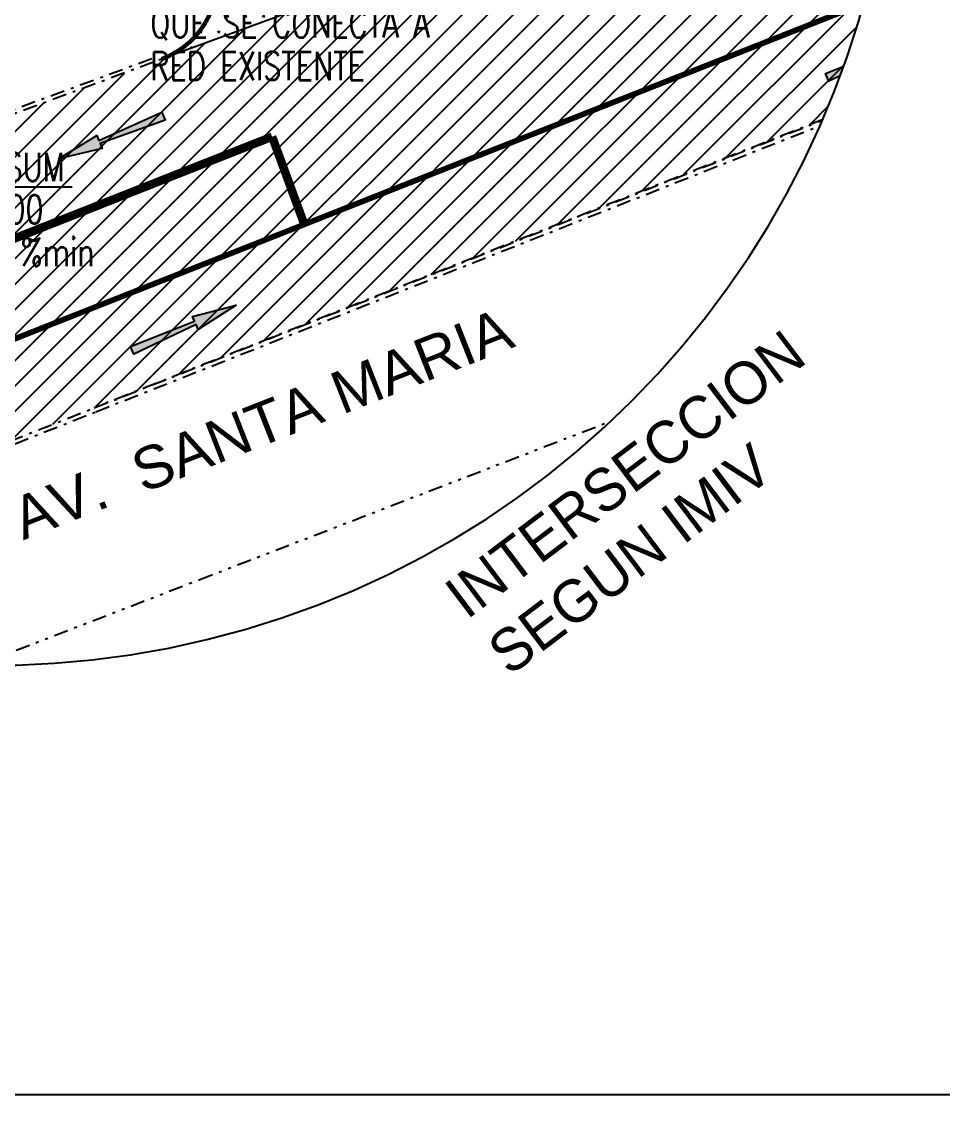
# Model space of a CAD drawing. Extents: x 352140 to 354978, y 6304672 to 6307963.
# Drawn here: x 352332.36 to 352364.9, y 6305299 to 6305337.89 of the extents above; entities that cross this region are included whole.
import ezdxf
from ezdxf import colors
from ezdxf.entities.mleader import LeaderData, LeaderLine
from ezdxf.math import Vec2, Vec3

# ---------------------------------------------------------------- set-up
doc = ezdxf.new("R2010")
doc.units = 0
for name, pattern in [('1-1', [2, 1, -1]), ('CONTINUOS', [0]), ('DASHED', [19.049999999999997, 12.7, -6.35]), ('DIVIDE', [1.25, 0.5, -0.25, 0, -0.25, 0, -0.25]), ('HIDDEN', [9.524999999999999, 6.35, -3.175]), ('JPG_DASHDOT', [1, 0.5, -0.25, 0, -0.25])]:
    doc.linetypes.add(name, pattern=pattern)
doc.layers.get('0').update_dxf_attribs({"linetype": 'CONTINUOUS'})
for name, color, linetype in [('00_Demarcacion Existente', 252, 'CONTINUOUS'), ('03_Pav ext_HCV', 34, 'CONTINUOUS'), ('03_Pav proy_Solera Tipo A', 1, 'CONTINUOUS'), ('05_All ext_Txt', 4, 'CONTINUOUS'), ('1-CALLE_NOMBRE', 6, 'CONTINUOUS'), ('1-coordenadas', 8, 'CONTINUOUS'), ('1-LINEA DE CIERRO', 7, 'DIVIDE'), ('2-ACHURADO PAVIMENTO HORMIGON 3', 8, 'CONTINUOUS'), ('GYS_FLECH', 252, 'CONTINUOUS'), ('LE_proyección abajo', 4, 'HIDDEN'), ('TOP-URB-SOLERAS', 2, 'JPG_DASHDOT'), ('TOP-URB-SOLERAS -PAV', 2, 'JPG_DASHDOT')]:
    doc.layers.add(name, color=color, linetype=linetype)
doc.styles.add('A', font='arial.ttf', dxfattribs={"height": 2})
doc.styles.add('ROMANS', font='romans.shx', dxfattribs={"width": 0.75})

# ---------------------------------------------------------------- blocks, each defined once
blk = doc.blocks.new('COORDENADAS')
at = {"layer": '1-coordenadas'}
blk.add_line((20, -900.625), (1420, -900.625), dxfattribs=at)
blk = doc.blocks.new('_Dot')
at = {"color": 0, "linetype": 'ByBlock', "lineweight": -2}
blk.add_line((-0.5, 0), (-1, 0), dxfattribs=at)
at = {"color": 0, "linetype": 'ByBlock', "const_width": 0.5}
blk.add_lwpolyline([(-0.25, 0, 1), (0.25, 0, 1)], format="xyb", close=True, dxfattribs=at)
blk = doc.blocks.new('_DotBlank')
at = {"color": 0, "linetype": 'ByBlock', "lineweight": -2}
blk.add_line((-0.5, 0), (-1, 0), dxfattribs=at)
blk.add_circle((0, 0), 0.5, dxfattribs=at)
blk = doc.blocks.new('FDIR')
at = {"layer": 'GYS_FLECH'}
blk.add_hatch(color=0, dxfattribs=at).paths.add_polyline_path([(0, 0), (0.2504480901846478, -1.572814006359607), (0.06010754164430665, -1.572814006359607), (0.1502688541107844, -4.007169442954417), (-0.1502688541107915, -4.007169442954417), (-0.06010754164432797, -1.572814006359607), (-0.2504480901846549, -1.572814006359607)])
at = {"layer": 'GYS_FLECH', "color": 0}
blk.add_lwpolyline([(0, 0), (0.2504480901846478, -1.572814006359607), (0.06010754164430665, -1.572814006359607), (0.1502688541107844, -4.007169442954417), (-0.1502688541107915, -4.007169442954417), (-0.06010754164432797, -1.572814006359607), (-0.2504480901846549, -1.572814006359607)], close=True, dxfattribs=at)
blk = doc.blocks.new('*U1428')
at = {"color": 0, "linetype": 'Continuous'}
blk.add_blockref('FDIR', (0, 4.007169442954417), dxfattribs=at)
blk = doc.blocks.new('A$C66036E5C')
at = {"layer": 'LE_proyección abajo', "color": 210, "linetype": 'DASHED', "ltscale": 20}
blk.add_arc((88.3102075407296, 32.20463041127005), 31.90839099002005, 130.2319101728353, 77.10732911269962, dxfattribs=at)
at = {"layer": 'LE_proyección abajo', "color": 210, "linetype": 'DASHED', "ltscale": 20, "insert": (104.1255706807786, 3.078432959716448), "char_height": 1.5, "attachment_point": 1, "rotation": 37.09037516515355}
blk.add_mtext_dynamic_manual_height_columns('INTERSECCION SEGUN IMIV', width=19.66941670617233, gutter_width=3.125, heights=[0], dxfattribs=at)

msp = doc.modelspace()

# ---------------------------------------------------------------- hatches: boundary and pattern name
at = {"layer": '00_Demarcacion Existente'}
h = msp.add_hatch(color=256, dxfattribs=at)
edge = h.paths.add_edge_path()
edge.add_arc((352331.3532511324, 6305347.075357907), 31.9083858004465, 339.6672767445947, 340.307688951937)
edge.add_line((352361.3954996763, 6305336.323223848), (352360.7519825645, 6305336.070761376))
edge.add_line((352360.7519825645, 6305336.070761376), (352360.8720236962, 6305335.795238163))
edge.add_line((352360.8720236962, 6305335.795238163), (352361.273445733, 6305335.988111204))
at = {"layer": '03_Pav ext_HCV'}
h = msp.add_hatch(dxfattribs=at)
h.set_pattern_fill('SWAMP', color=210, scale=0.025, angle=-5.87842838446813e-10, style=0)
h.set_pattern_definition([(359.9999999994121, (0, 0), (0.3175000000056422, 0.5499261309017425), [0.079375, -0.555625]), (90, (0.0396875, -4.071855352894005e-13), (-0.3174999999943578, 0.5499261309082575), [0.0396875, -1.06016476181]), (90, (0.049609375, -5.089819191117507e-13), (-0.3174999999943578, 0.5499261309082575), [0.03175, -1.06810226181]), (90, (0.029765625, -3.053891514670504e-13), (-0.3174999999943578, 0.5499261309082575), [0.03175, -1.06810226181]), (59.99999999941215, (0.05953125000000001, -6.107783029341008e-13), (-0.3174999995629745, 0.5499261311573168), [0.0254, -0.6096]), (119.9999999994121, (0.01984375, -2.035927676447003e-13), (-0.6349999995686166, 2.555744082988348e-10), [0.0254, -0.6095999999999999])])
h.paths.add_polyline_path([(352347.2674220326, 6305349.234330928, -0.4062364044891065), (352347.8865902187, 6305350.484136068), (352347.0716448122, 6305350.196699425), (352347.0073896434, 6305350.175226497), (352341.0348473432, 6305348.179309697), (352339.0471383451, 6305347.502990595), (352336.0657125913, 6305346.488165596, -0.4154051436395561), (352337.3281176082, 6305345.844374677), (352339.1118854022, 6305340.309572302, -0.4025070071818198), (352337.2905710763, 6305336.573182868), (352350.8074898655, 6305341.535838848, -0.4165380683380495), (352349.5414150311, 6305342.178422704)])
at = {"layer": '2-ACHURADO PAVIMENTO HORMIGON 3'}
h = msp.add_hatch(dxfattribs=at)
h.set_pattern_fill('ANSI31', color=256, scale=0.2)
h.set_pattern_definition([(45, (0, 0), (-0.4490128060534577, 0.4490128060534577), [])])
edge = h.paths.add_edge_path()
edge.add_line((352341.0348473429, 6305348.179309698), (352347.0716448119, 6305350.196699426))
edge.add_line((352347.0716448119, 6305350.196699426), (352352.0018807434, 6305351.935626297))
edge.add_line((352352.0018807434, 6305351.935626297), (352360.5126634788, 6305355.191885228))
edge.add_line((352360.5126634788, 6305355.191885228), (352362.0476627334, 6305355.793055064))
edge.add_arc((352331.3532462552, 6305347.075359683), 31.90839099206973, 15.85537745120892, 28.55959861651169)
edge.add_line((352359.3790338213, 6305362.32988842), (352358.5918719186, 6305362.021248654))
edge.add_line((352358.5918719186, 6305362.021248654), (352346.5305885138, 6305357.502212625))
edge.add_line((352346.5305885138, 6305357.502212625), (352337.5139999997, 6305354.407000001))
edge.add_line((352337.5139999997, 6305354.407000001), (352329.5635772923, 6305351.85204692))
edge.add_line((352329.5635772923, 6305351.85204692), (352329.4771615827, 6305351.821504077))
edge.add_line((352329.4771615827, 6305351.821504077), (352329.9523450693, 6305350.430403907))
edge.add_line((352329.9523450693, 6305350.430403907), (352327.1134039041, 6305349.460654931))
edge.add_line((352327.1134039041, 6305349.460654931), (352326.6484762697, 6305350.821731089))
edge.add_line((352326.6484762697, 6305350.821731089), (352312.7508887121, 6305345.9073937))
edge.add_arc((211152.5794278269, 6660793.690470711), 382451.7230987831, 291.65873842918313, 291.65967784238387, ccw=False)
edge.add_line((352306.9229999997, 6305343.593000001), (352300.0479282673, 6305340.901019136))
edge.add_arc((352331.3532462544, 6305347.075359684), 31.90839098846519, 191.157233502384, 191.9125623439328)
edge.add_arc((352331.3532463114, 6305347.0753597), 31.90839104754458, 191.9125623506066, 203.8174404823586)
edge.add_line((352302.1622763111, 6305334.189992431), (352309.3949999997, 6305337.044000001))
edge.add_line((352309.3949999997, 6305337.044000001), (352316.5780000027, 6305339.886000002))
edge.add_arc((352317.5364766959, 6305337.463502437), 2.605220148732561, 97.7143407686001, 111.58654617610819, ccw=False)
edge.add_line((352317.1867670065, 6305340.045144387), (352327.4085527985, 6305343.677931249))
edge.add_line((352327.4085527985, 6305343.677931249), (352335.4409999997, 6305346.276000001))
edge.add_line((352335.4409999997, 6305346.276000001), (352341.0348473429, 6305348.179309698))
edge = h.paths.add_edge_path()
edge.add_arc((352331.3532462571, 6305347.075359683), 31.90839098976456, 336.6743346874491, 358.2614049948605)
edge.add_line((352363.2469482152, 6305346.107273435), (352363.0887325014, 6305346.044823712))
edge.add_line((352363.0887325014, 6305346.044823712), (352337.0099999997, 6305336.469000001))
edge.add_line((352337.0099999997, 6305336.469000001), (352330.9692227557, 6305334.226451832))
edge.add_line((352330.9692227557, 6305334.226451832), (352314.0539451301, 6305328.004732633))
edge.add_line((352314.0539451301, 6305328.004732633), (352311.6669999997, 6305327.111))
edge.add_line((352311.6669999997, 6305327.111), (352307.733176343, 6305325.6222081))
edge.add_arc((352331.3532462571, 6305347.075359684), 31.90839099141789, 222.2475950990737, 246.4800105776808)
edge.add_line((352318.6195969011, 6305317.817889019), (352334.9091964439, 6305324.257568915))
edge.add_line((352334.9091964439, 6305324.257568915), (352360.6537359535, 6305334.441012881))

# ---------------------------------------------------------------- linework, layer by layer
at = {"layer": '00_Demarcacion Existente', "color": 210, "linetype": '1-1', "const_width": 0.2}
msp.add_lwpolyline([(352342.335923526, 6305330.737567441), (352362.1001242717, 6305338.544538627)], dxfattribs=at)
at = {"layer": '00_Demarcacion Existente', "elevation": -0.004344371827281884}
msp.add_lwpolyline([(352361.2734457332, 6305335.988111204), (352360.8720236962, 6305335.795238163), (352360.7519825645, 6305336.070761376), (352361.3954996761, 6305336.323223847)], dxfattribs=at)
at = {"layer": '00_Demarcacion Existente', "color": 210, "flags": 128}
for points, const_width in [([(352329.8348464672, 6305329.347691935), (352341.1981214164, 6305333.836249889)], 0.3), ([(352341.1981214158, 6305333.83624989), (352342.335923526, 6305330.737567441)], 0.3), ([(352331.0955110015, 6305326.296985135), (352333.7019345007, 6305327.327092902), (352342.335923526, 6305330.737567441)], 0.2)]:
    msp.add_lwpolyline(points, dxfattribs=dict(at, const_width=const_width))
at = {"layer": '03_Pav ext_HCV', "color": 210, "flags": 128}
msp.add_lwpolyline([(352350.8378934615, 6305341.546450373), (352337.2905710764, 6305336.573182868)], dxfattribs=at)
at = {"layer": '03_Pav proy_Solera Tipo A', "color": 210, "linetype": 'CONTINUOS', "ltscale": 0.1, "const_width": 0.15}
msp.add_lwpolyline([(352337.2905710764, 6305336.573182868, 0.4025070071719282), (352339.1118854022, 6305340.309572302), (352337.3281176081, 6305345.844374677, 0.4154051435254537), (352336.0657125913, 6305346.488165596)], format="xyb", dxfattribs=at)
at = {"layer": '1-LINEA DE CIERRO'}
msp.add_lwpolyline([(352330.8001259314, 6305315.171763123), (352338.6212612803, 6305318.186855641), (352353.1677331841, 6305323.788591431)], dxfattribs=at)
at = {"layer": 'TOP-URB-SOLERAS'}
msp.add_lwpolyline([(352360.6537359524, 6305334.44101288), (352334.9091964441, 6305324.257568914)], dxfattribs=at)
at = {"layer": 'TOP-URB-SOLERAS -PAV', "flags": 128}
for points in [[(352337.6592447273, 6305336.707395522), (352337.01, 6305336.469)], [(352336.947, 6305336.583), (352329.999, 6305334.024), (352329.8034431658, 6305333.952778949)], [(352337.01, 6305336.469), (352330.9980717311, 6305334.237062963)]]:
    msp.add_lwpolyline(points, dxfattribs=at)
at = {"layer": 'TOP-URB-SOLERAS -PAV'}
for points in [[(352318.6195969008, 6305317.817889019), (352334.9148638985, 6305324.258086178), (352360.6454495779, 6305334.421813139)], [(352318.8147472507, 6305317.733726152), (352334.969997053, 6305324.118585872), (352360.5605179719, 6305334.226986459)]]:
    msp.add_lwpolyline(points, dxfattribs=at)

# ---------------------------------------------------------------- block references
at = {"color": 252, "linetype": 'DASHED'}
msp.add_blockref('COORDENADAS', (352180, 6306200.625), dxfattribs=at)
msp.add_blockref('A$C66036E5C', (352243.0430387156, 6305314.870729272))
at = {"layer": '03_Pav ext_HCV', "color": 210}
for p, rotation in [((352337.3565058931, 6305334.562867478), 112.1498304697749), ((352336.253388625, 6305326.287721786, -0.004344371827281884), 293.5419998161038)]:
    msp.add_blockref('*U1428', p, dxfattribs=dict(at, rotation=rotation))

# ---------------------------------------------------------------- texts
at = {"layer": '1-CALLE_NOMBRE', "style": 'A'}
msp.add_text('AV.  SANTA MARIA', height=1.5, rotation=21.48462715587405, dxfattribs=at).set_placement((352332.3999052019, 6305319.572908961))

# ---------------------------------------------------------------- leaders
at = {"layer": '05_All ext_Txt'}
ml = msp.add_multileader_mtext('Standard', dxfattribs=at)
ml.set_content('{\\C256;SUMIDERO TRASLADADO QUE SE CONECTA A RED EXISTENTE}', color=2, style='ROMANS')
ml.set_leader_properties(color=7)
ml.set_arrow_properties(name='DOTBLANK')
ml.build(insert=Vec2(0, 0))
ml.multileader.update_dxf_attribs({"text_left_attachment_type": 6, "text_right_attachment_type": 6, "dogleg_length": 0.4164050059420628, "arrow_head_size": 5})
ctx = ml.context
ctx.base_point, ctx.char_height, ctx.arrow_head_size, ctx.landing_gap_size, ctx.plane_origin, ctx.plane_x_axis, ctx.plane_y_axis = Vec3(352336.8429139582, 6305338.637626776, 3.214922545143164e-09), 1, 5, 0.05000000250530529, Vec3(352354.505831348, 6305333.929617138, -8.06143135828928e-08), Vec3(1, -1.387778780781446e-15, -3.517525297178413e-09), Vec3(1.403991249853975e-15, 1, 4.609055430399856e-09)
ctx.left_attachment, ctx.right_attachment = 6, 6
notes = []
notes.append((ctx, [(0, (1, 1, 0), (352335.8025848119, 6305338.637626776, 6.874306634704305e-09), (1, -1.387778780781446e-15, -3.517525297178413e-09), 1.040329146316736, [(1, [(352328.0479976334, 6305351.365003102, 9.281241659406141e-08)], 0, [])])]))
ctx.mtext.insert, ctx.mtext.text_direction, ctx.mtext.rotation, ctx.mtext.width, ctx.mtext.line_spacing_factor, ctx.mtext.line_spacing_style, ctx.mtext.flow_direction, ctx.mtext.extrusion = Vec3(352336.8929139607, 6305339.837626777, 8.569912787951594e-09), Vec3(1, -1.387778780781446e-15, -3.517525297178413e-09), 6.283185307179584, 13.11714285714286, 0.8999999999999998, 2, 5, Vec3(3.517525297178408e-09, -4.609055430399862e-09, 1)
ml = msp.add_multileader_mtext('Standard', dxfattribs=at)
ml.set_content('{\\C256;DESCARGA SUM \\PHDPE DN 300\\PL=9.9m i=1%min}', color=2, style='ROMANS')
ml.set_leader_properties(color=7)
ml.set_arrow_properties(name='DOT')
ml.build(insert=Vec2(0, 0))
ml.multileader.update_dxf_attribs({"text_left_attachment_type": 6, "text_right_attachment_type": 6, "dogleg_length": 1.040329146316736, "arrow_head_size": 0.5})
ctx = ml.context
ctx.base_point, ctx.char_height, ctx.arrow_head_size, ctx.landing_gap_size, ctx.plane_origin, ctx.plane_x_axis, ctx.plane_y_axis = Vec3(352326.066318988, 6305332.068750048, -1.077408330350278e-07), 1, 0.5, 0.05000000250530529, Vec3(352327.9273541653, 6305359.491536605, 1.210607195266395e-08), Vec3(1, -1.387778780781446e-15, -3.517525297178413e-09), Vec3(1.403991249853975e-15, 1, 4.609055430399856e-09)
ctx.left_attachment, ctx.right_attachment = 6, 6
notes.append((ctx, [(0, (1, 1, 0), (352325.0259898417, 6305332.068750048, -1.040814489454666e-07), (1, -1.387778780781446e-15, -3.517525297178413e-09), 1.040329146316736, [(1, [(352316.8801330077, 6305350.072864993, 7.553772295830685e-09)], 0, [])])]))
ctx.mtext.insert, ctx.mtext.text_direction, ctx.mtext.rotation, ctx.mtext.line_spacing_factor, ctx.mtext.line_spacing_style, ctx.mtext.flow_direction, ctx.mtext.extrusion = Vec3(352326.1163189905, 6305333.268750048, -1.023858427922193e-07), Vec3(1, -1.387778780781446e-15, -3.517525297178413e-09), 6.283185307179584, 0.8999999999999998, 2, 5, Vec3(3.517525297178408e-09, -4.609055430399862e-09, 1)
for ctx, leaders in notes:
    for number, flags, end, landing, length, lines in leaders:
        leader = LeaderData()
        leader.index, (leader.has_last_leader_line, leader.has_dogleg_vector, leader.attachment_direction) = number, flags
        leader.last_leader_point, leader.dogleg_vector, leader.dogleg_length = Vec3(end), Vec3(landing), length
        for number, points, colour, breaks in lines:
            line = LeaderLine()
            line.index, line.vertices, line.color, line.breaks = number, Vec3.list(points), colors.encode_raw_color(colour), breaks
            leader.lines.append(line)
        ctx.leaders.append(leader)

doc.saveas('drawing.dxf')
